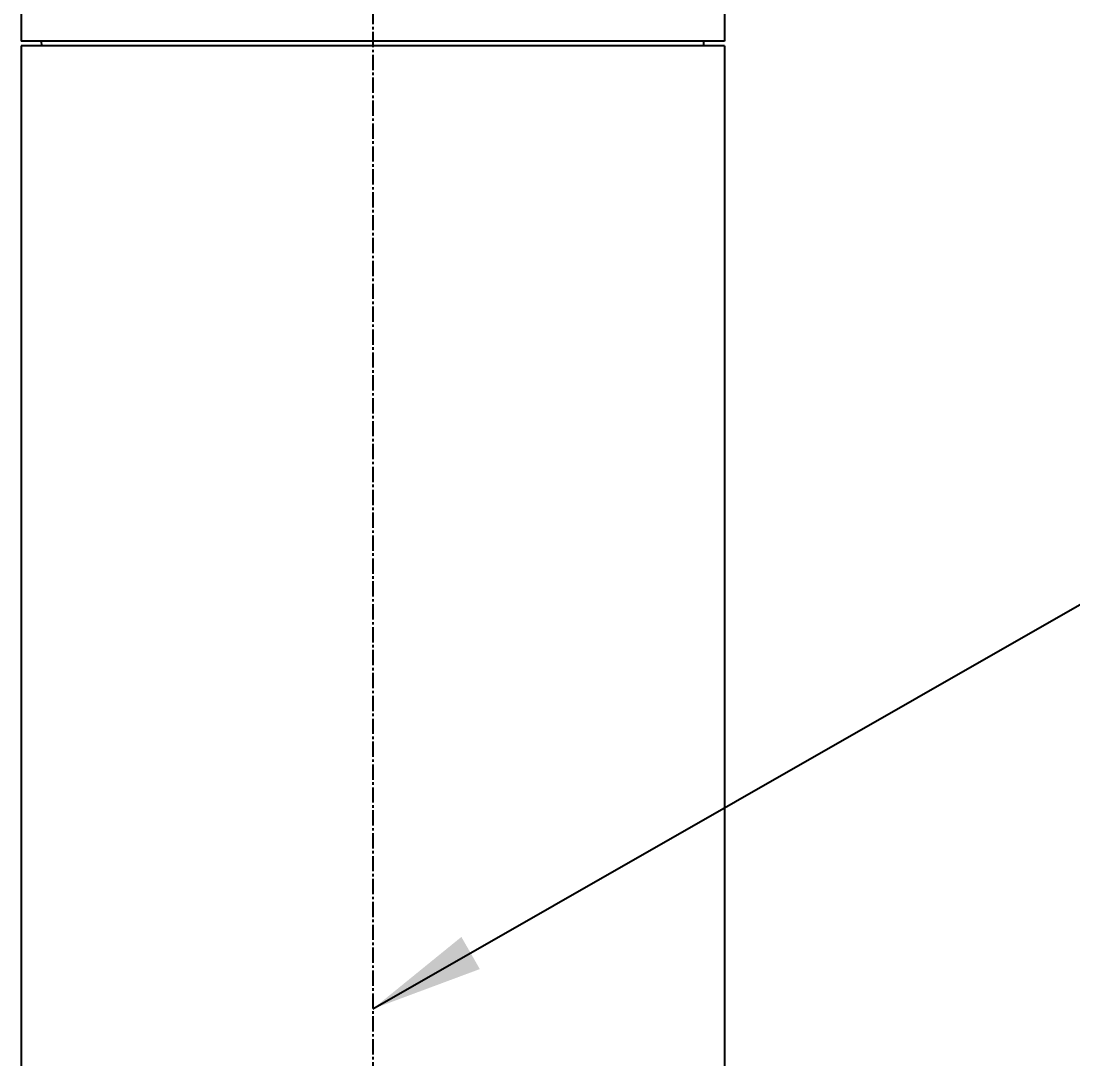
# Model space of a CAD drawing. Header units: millimetres. Extents: x 0 to 4378, y 0 to 2376.
# Drawn here: x 1606 to 1722.7, y 1421.1 to 1536.2 of the extents above; entities that cross this region are included whole.
import ezdxf

# ---------------------------------------------------------------- set-up
doc = ezdxf.new("R2010")
doc.units = ezdxf.units.MM
doc.header["$LTSCALE"] = 0.2
doc.linetypes.add('CENTER2', pattern=[1.125, 0.75, -0.125, 0.125, -0.125])
doc.layers.add('02_Center Line', color=1, linetype='CENTER2')
doc.styles.add('Rainbow-5.0 Style', font='malgunsl.ttf')
doc.dimstyles.new('Rainbow-5.0 Style', dxfattribs={"dimtxt": 4, "dimasz": 2.5, "dimexe": 1, "dimexo": 1, "dimgap": 1, "dimtad": 1, "dimdsep": 46, "dimtxsty": 'Rainbow-5.0 Style', "dimcen": 0, "dimclrd": 251, "dimclre": 251, "dimclrt": 7, "dimazin": 3, "dimtp": 0.1, "dimtm": 0.1, "dimtfac": 0.61, "dimtmove": 0, "dimatfit": 3, "dimfxl": 1, "dimlwd": -1, "dimlwe": -1, "dimarcsym": 1})

# ---------------------------------------------------------------- blocks, each defined once
blk = doc.blocks.new('*D146')
at = {"color": 251, "linetype": 'ByBlock', "transparency": 16777216}
for p, q in [((1699.24, 1588.46), (1769.2, 1588.46)), ((1765.2, 1206.46), (1765.2, 1578.46)), ((1617.36, 1196.46), (1769.2, 1196.46))]:
    blk.add_line(p, q, dxfattribs=at)
at = {"color": 251, "transparency": 16777216}
for points in [[(1763.53, 1578.46), (1766.87, 1578.46), (1765.2, 1588.46)], [(1763.53, 1206.46), (1766.87, 1206.46), (1765.2, 1196.46)]]:
    blk.add_solid(points, dxfattribs=at)
at = {"layer": 'Defpoints', "color": 0, "transparency": 16777216}
for p in [(1695.24, 1588.46), (1765.2, 1588.46), (1613.36, 1196.46)]:
    blk.add_point(p, dxfattribs=at)
at = {"color": 7, "transparency": 16777216, "insert": (1752.92, 1392.46), "char_height": 16, "attachment_point": 5, "rotation": 90, "style": 'Rainbow-5.0 Style'}
blk.add_mtext('392', dxfattribs=at)
blk = doc.blocks.new('*D151')
at = {"color": 251, "linetype": 'ByBlock', "transparency": 16777216}
for p, q in [((1649.05, 1699.16), (1818.7, 1699.16)), ((1814.7, 781.46), (1814.7, 1689.16)), ((1649.05, 771.46), (1818.7, 771.46))]:
    blk.add_line(p, q, dxfattribs=at)
at = {"color": 251, "transparency": 16777216}
for points in [[(1813.03, 1689.16), (1816.36, 1689.16), (1814.7, 1699.16)], [(1813.03, 781.46), (1816.36, 781.46), (1814.7, 771.46)]]:
    blk.add_solid(points, dxfattribs=at)
at = {"layer": 'Defpoints', "color": 0, "transparency": 16777216}
for p in [(1645.05, 1699.16), (1814.7, 1699.16), (1645.05, 771.46)]:
    blk.add_point(p, dxfattribs=at)
at = {"color": 7, "transparency": 16777216, "insert": (1802.42, 1235.31), "char_height": 16, "attachment_point": 5, "rotation": 90, "style": 'Rainbow-5.0 Style'}
blk.add_mtext('927.7', dxfattribs=at)
blk = doc.blocks.new('Blk$A47R2-4W24B')
for p, q in [((-39, 936.2), (-39, 931.7)), ((39, 936.2), (39, 931.7)), ((39, 931.7), (-39, 931.7)), ((39, 931.2), (-39, 931.2)), ((-39, 931.2), (-39, 702.18)), ((-36.71, 931.2), (-36.72, 931.7)), ((36.71, 931.2), (36.72, 931.7)), ((39, 931.2), (39, 702.18))]:
    blk.add_line(p, q)
at = {"layer": '02_Center Line', "ltscale": 11.288275}
blk.add_line((0, 1049.58), (0, 537.87), dxfattribs=at)

msp = doc.modelspace()

# ---------------------------------------------------------------- block references
msp.add_blockref('Blk$A47R2-4W24B', (1645.046, 602.257))

# ---------------------------------------------------------------- dimensions: what is measured, and where the dimension line sits
for base, p1, p2, picture, middle in [((1814.696, 1699.157), (1645.046, 771.457), (1645.046, 1699.157), '*D151', (1802.424, 1235.307)), ((1765.201, 1588.457), (1613.359, 1196.457), (1695.244, 1588.457), '*D146', (1752.924, 1392.457))]:
    dim = msp.add_linear_dim(base=base, p1=p1, p2=p2, angle=90, dimstyle='Rainbow-5.0 Style', override={"dimscale": 4, "dimtol": 0, "dimlim": 0, "dimtp": 0.1, "dimtm": 0.1, "dimtfac": 0.61, "dimtdec": 2, "dimtolj": 0, "dimtzin": 8})
    dim.commit()
    dim.dimension.update_dxf_attribs({"geometry": picture, "text_midpoint": middle})

# ---------------------------------------------------------------- leaders
at = {"annotation_type": 0, "has_hookline": 1, "hookline_direction": 0, "text_width": 99.666}
msp.add_leader([(1645.046, 1426.602), (1864.122, 1551.924), (1876.622, 1551.924)], dimstyle='Rainbow-5.0 Style', override={"dimscale": 5, "dimgap": 1, "dimtad": 1}, dxfattribs=at)
msp.add_leader([(1645.046, 1224.357), (1864.122, 1551.924)], dimstyle='Rainbow-5.0 Style', override={"dimscale": 5, "dimgap": 1, "dimtad": 1})

doc.saveas('drawing.dxf')
